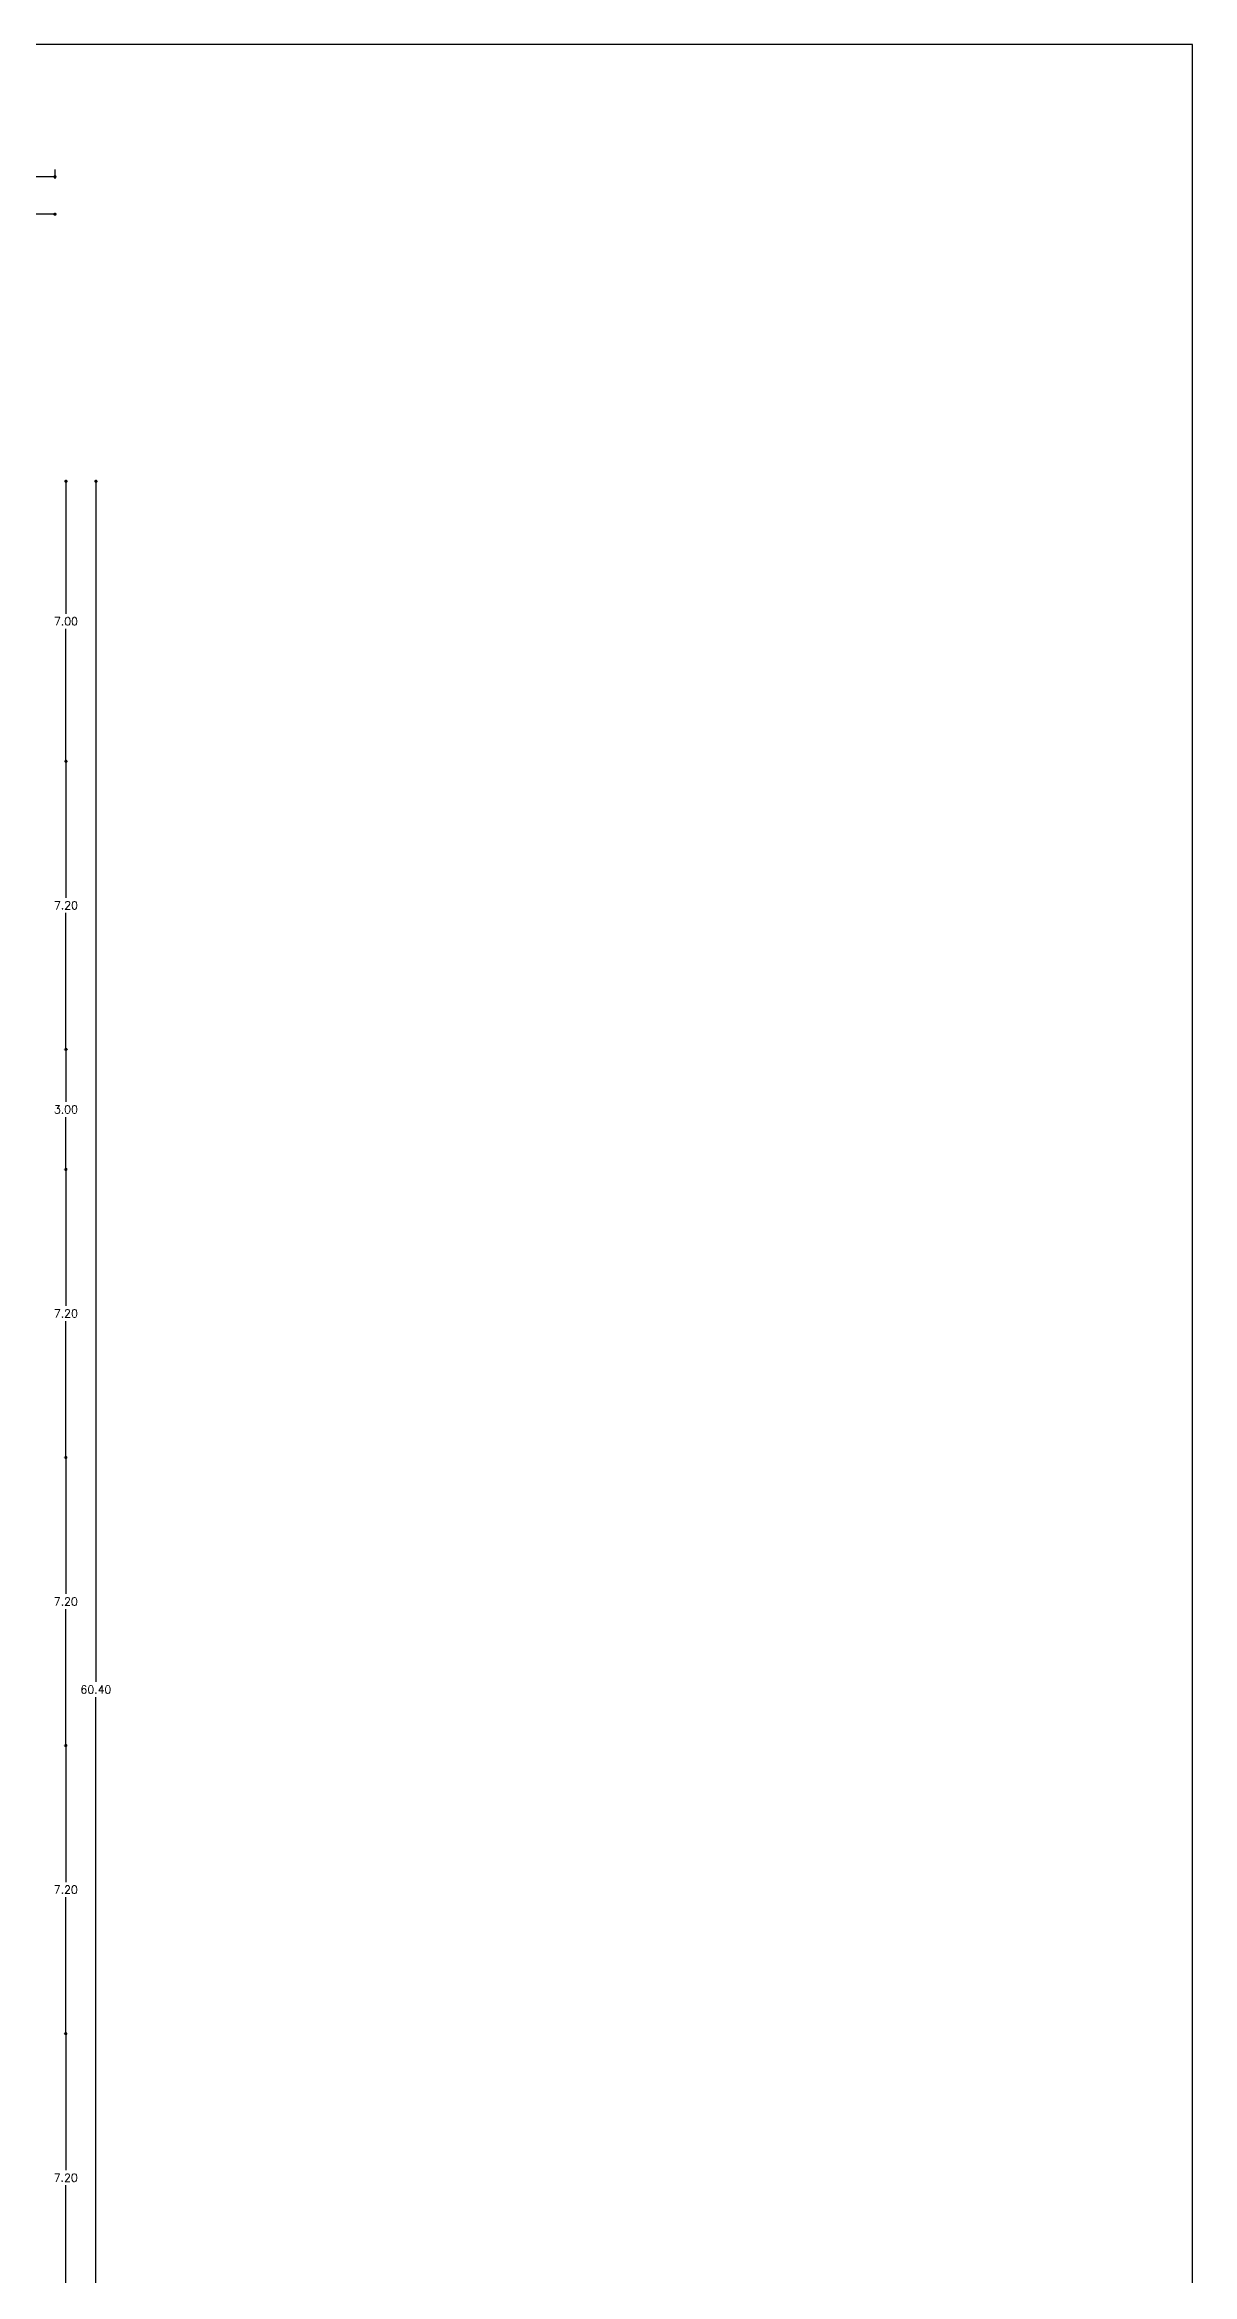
# Model space of a CAD drawing. Extents: x 0 to 130, y 0 to 88.
# Drawn here: x 101.3 to 130, y 32.1 to 87.8 of the extents above; entities that cross this region are included whole.
import ezdxf

# ---------------------------------------------------------------- set-up
doc = ezdxf.new("R2010")
doc.units = 0
doc.header["$MEASUREMENT"] = 0
doc.layers.get('0').update_dxf_attribs({"color": 2, "linetype": 'CONTINUOUS'})
doc.layers.get('DEFPOINTS').update_dxf_attribs({"linetype": 'CONTINUOUS'})
doc.layers.add('COTAS', color=1, linetype='CONTINUOUS')
doc.layers.add('PIE', color=1, linetype='CONTINUOUS')
doc.styles.add('ROMANS', font='romans.shx', dxfattribs={"height": 0.2})
doc.dimstyles.new('COTA', dxfattribs={"dimtxt": 0.2, "dimasz": 0.08, "dimexe": 0.05, "dimexo": 0.05, "dimgap": 0.09, "dimtad": 0, "dimtih": 1, "dimtoh": 1, "dimzin": 0, "dimdsep": 46, "dimtxsty": 'ROMANS', "dimblk": 'DOT', "dimblk1": 'DOT', "dimblk2": 'DOT', "dimsah": 1, "dimcen": 0.09, "dimclrt": 2, "dimadec": 0, "dimazin": 0, "dimtfac": 1, "dimtix": 1, "dimtofl": 0, "dimtmove": 2, "dimatfit": 3, "dimldrblk": 'DOT', "dimfxl": 1, "dimtolj": 1, "dimtzin": 0, "dimarcsym": 0})

# ---------------------------------------------------------------- blocks, each defined once
blk = doc.blocks.new('DOT')
at = {"color": 0, "linetype": 'ByBlock'}
blk.add_line((-0.5, 0), (-1, 0), dxfattribs=at)
blk.add_lwpolyline([(-0.25, 0, 0.5, 0.5, 1), (0.25, 0, 0.5, 0.5, 1)], format="xyseb", close=True, dxfattribs=at)
blk = doc.blocks.new('*D78')
at = {"layer": 'COTAS', "color": 0, "lineweight": -2, "transparency": 16777216}
for p, q in [((101.789, 59.698), (101.789, 59.698)), ((101.839, 59.618), (101.839, 56.288)), ((101.839, 52.578), (101.839, 55.908)), ((101.789, 52.498), (101.789, 52.498))]:
    blk.add_line(p, q, dxfattribs=at)
at = {"layer": 'DEFPOINTS', "color": 0, "transparency": 16777216}
for p in [(101.839, 59.698), (101.839, 52.498), (101.839, 52.498)]:
    blk.add_point(p, dxfattribs=at)
at = {"layer": 'COTAS', "color": 0, "lineweight": -2, "transparency": 16777216, "xscale": 0.08, "yscale": 0.08, "zscale": 0.08}
for p, rotation in [((101.839, 59.698), 90), ((101.839, 52.498), 270)]:
    blk.add_blockref('DOT', p, dxfattribs=dict(at, rotation=rotation))
at = {"layer": 'COTAS', "color": 2, "transparency": 16777216, "insert": (101.839, 56.098), "char_height": 0.2, "attachment_point": 5, "style": 'ROMANS'}
blk.add_mtext('\\A1;7.20', dxfattribs=at)
blk = doc.blocks.new('_DOT')
at = {"color": 0, "linetype": 'ByBlock'}
blk.add_line((-0.5, 0), (-1, 0), dxfattribs=at)
at = {"color": 0, "linetype": 'ByBlock', "const_width": 0.5}
blk.add_lwpolyline([(-0.25, 0, 1), (0.25, 0, 1)], format="xyb", close=True, dxfattribs=at)
blk = doc.blocks.new('*D85')
at = {"layer": 'COTAS', "color": 0, "lineweight": -2, "transparency": 16777216}
for p, q in [((101.787, 45.298), (101.786, 45.298)), ((101.836, 45.218), (101.836, 41.888)), ((101.836, 38.178), (101.836, 41.508)), ((101.787, 38.098), (101.786, 38.098))]:
    blk.add_line(p, q, dxfattribs=at)
at = {"layer": 'DEFPOINTS', "color": 0, "transparency": 16777216}
for p in [(101.837, 45.298), (101.836, 38.098), (101.837, 38.098)]:
    blk.add_point(p, dxfattribs=at)
at = {"layer": 'COTAS', "color": 0, "lineweight": -2, "transparency": 16777216, "xscale": 0.08, "yscale": 0.08, "zscale": 0.08}
for p, rotation in [((101.836, 45.298), 90), ((101.836, 38.098), 270)]:
    blk.add_blockref('DOT', p, dxfattribs=dict(at, rotation=rotation))
at = {"layer": 'COTAS', "color": 2, "transparency": 16777216, "insert": (101.836, 41.698), "char_height": 0.2, "attachment_point": 5, "style": 'ROMANS'}
blk.add_mtext('\\A1;7.20', dxfattribs=at)
blk = doc.blocks.new('*D86')
at = {"layer": 'COTAS', "color": 0, "lineweight": -2, "transparency": 16777216}
for p, q in [((101.786, 38.098), (101.785, 38.098)), ((101.835, 38.018), (101.835, 34.688)), ((101.835, 30.978), (101.835, 34.308)), ((101.786, 30.898), (101.785, 30.898))]:
    blk.add_line(p, q, dxfattribs=at)
at = {"layer": 'DEFPOINTS', "color": 0, "transparency": 16777216}
for p in [(101.836, 38.098), (101.835, 30.898), (101.836, 30.898)]:
    blk.add_point(p, dxfattribs=at)
at = {"layer": 'COTAS', "color": 0, "lineweight": -2, "transparency": 16777216, "xscale": 0.08, "yscale": 0.08, "zscale": 0.08}
for p, rotation in [((101.835, 38.098), 90), ((101.835, 30.898), 270)]:
    blk.add_blockref('DOT', p, dxfattribs=dict(at, rotation=rotation))
at = {"layer": 'COTAS', "color": 2, "transparency": 16777216, "insert": (101.835, 34.498), "char_height": 0.2, "attachment_point": 5, "style": 'ROMANS'}
blk.add_mtext('\\A1;7.20', dxfattribs=at)
blk = doc.blocks.new('*D87')
at = {"layer": 'COTAS', "color": 0, "lineweight": -2, "transparency": 16777216}
for p, q in [((101.789, 52.498), (101.787, 52.498)), ((101.837, 52.418), (101.837, 49.088)), ((101.837, 45.378), (101.837, 48.708)), ((101.789, 45.298), (101.787, 45.298))]:
    blk.add_line(p, q, dxfattribs=at)
at = {"layer": 'DEFPOINTS', "color": 0, "transparency": 16777216}
for p in [(101.839, 52.498), (101.837, 45.298), (101.839, 45.298)]:
    blk.add_point(p, dxfattribs=at)
at = {"layer": 'COTAS', "color": 0, "lineweight": -2, "transparency": 16777216, "xscale": 0.08, "yscale": 0.08, "zscale": 0.08}
for p, rotation in [((101.837, 52.498), 90), ((101.837, 45.298), 270)]:
    blk.add_blockref('DOT', p, dxfattribs=dict(at, rotation=rotation))
at = {"layer": 'COTAS', "color": 2, "transparency": 16777216, "insert": (101.837, 48.898), "char_height": 0.2, "attachment_point": 5, "style": 'ROMANS'}
blk.add_mtext('\\A1;7.20', dxfattribs=at)
blk = doc.blocks.new('*D93')
at = {"layer": 'COTAS', "color": 0, "lineweight": -2, "transparency": 16777216}
for p, q in [((101.841, 69.818), (101.841, 66.488)), ((101.89, 69.898), (101.891, 69.898)), ((101.841, 62.778), (101.841, 66.108)), ((101.89, 62.698), (101.891, 62.698))]:
    blk.add_line(p, q, dxfattribs=at)
at = {"layer": 'DEFPOINTS', "color": 0, "transparency": 16777216}
for p in [(101.84, 69.898), (101.84, 62.698), (101.841, 62.698)]:
    blk.add_point(p, dxfattribs=at)
at = {"layer": 'COTAS', "color": 0, "lineweight": -2, "transparency": 16777216, "xscale": 0.08, "yscale": 0.08, "zscale": 0.08}
for p, rotation in [((101.841, 69.898), 90), ((101.841, 62.698), 270)]:
    blk.add_blockref('DOT', p, dxfattribs=dict(at, rotation=rotation))
at = {"layer": 'COTAS', "color": 2, "transparency": 16777216, "insert": (101.841, 66.298), "char_height": 0.2, "attachment_point": 5, "style": 'ROMANS'}
blk.add_mtext('\\A1;7.20', dxfattribs=at)
blk = doc.blocks.new('*D94')
at = {"layer": 'COTAS', "color": 0, "lineweight": -2, "transparency": 16777216}
for p, q in [((101.791, 62.698), (101.789, 62.698)), ((101.839, 62.618), (101.839, 61.388)), ((101.839, 59.778), (101.839, 61.008)), ((101.791, 59.698), (101.789, 59.698))]:
    blk.add_line(p, q, dxfattribs=at)
at = {"layer": 'DEFPOINTS', "color": 0, "transparency": 16777216}
for p in [(101.841, 62.698), (101.839, 59.698), (101.841, 59.698)]:
    blk.add_point(p, dxfattribs=at)
at = {"layer": 'COTAS', "color": 0, "lineweight": -2, "transparency": 16777216, "xscale": 0.08, "yscale": 0.08, "zscale": 0.08}
for p, rotation in [((101.839, 62.698), 90), ((101.839, 59.698), 270)]:
    blk.add_blockref('DOT', p, dxfattribs=dict(at, rotation=rotation))
at = {"layer": 'COTAS', "color": 2, "transparency": 16777216, "insert": (101.839, 61.198), "char_height": 0.2, "attachment_point": 5, "style": 'ROMANS'}
blk.add_mtext('\\A1;3.00', dxfattribs=at)
blk = doc.blocks.new('*D96')
at = {"layer": 'COTAS', "color": 0, "lineweight": -2, "transparency": 16777216}
for p, q in [((68.016, 84.688), (68.016, 84.458)), ((68.096, 84.508), (84.301, 84.508)), ((101.486, 84.508), (85.281, 84.508)), ((101.566, 84.688), (101.566, 84.458))]:
    blk.add_line(p, q, dxfattribs=at)
at = {"layer": 'DEFPOINTS', "color": 0, "transparency": 16777216}
for p in [(68.016, 84.738), (101.566, 84.738), (101.566, 84.508)]:
    blk.add_point(p, dxfattribs=at)
at = {"layer": 'COTAS', "color": 0, "lineweight": -2, "transparency": 16777216, "xscale": 0.08, "yscale": 0.08, "zscale": 0.08, "rotation": 180}
blk.add_blockref('DOT', (68.016, 84.508), dxfattribs=at)
at = {"layer": 'COTAS', "color": 0, "lineweight": -2, "transparency": 16777216, "xscale": 0.08, "yscale": 0.08, "zscale": 0.08}
blk.add_blockref('DOT', (101.566, 84.508), dxfattribs=at)
at = {"layer": 'COTAS', "color": 2, "transparency": 16777216, "insert": (84.791, 84.508), "char_height": 0.2, "attachment_point": 5, "style": 'ROMANS'}
blk.add_mtext('\\A1;33.55', dxfattribs=at)
blk = doc.blocks.new('*D102')
at = {"layer": 'COTAS', "color": 0, "lineweight": -2, "transparency": 16777216}
for p, q in [((98.046, 83.572), (99.371, 83.572)), ((101.486, 83.572), (100.16, 83.572))]:
    blk.add_line(p, q, dxfattribs=at)
at = {"layer": 'DEFPOINTS', "color": 0, "transparency": 16777216}
for p in [(97.966, 83.572), (101.566, 83.572), (101.566, 83.572)]:
    blk.add_point(p, dxfattribs=at)
at = {"layer": 'COTAS', "color": 0, "lineweight": -2, "transparency": 16777216, "xscale": 0.08, "yscale": 0.08, "zscale": 0.08, "rotation": 180}
blk.add_blockref('DOT', (97.966, 83.572), dxfattribs=at)
at = {"layer": 'COTAS', "color": 0, "lineweight": -2, "transparency": 16777216, "xscale": 0.08, "yscale": 0.08, "zscale": 0.08}
blk.add_blockref('DOT', (101.566, 83.572), dxfattribs=at)
at = {"layer": 'COTAS', "color": 2, "transparency": 16777216, "insert": (99.766, 83.572), "char_height": 0.2, "attachment_point": 5, "style": 'ROMANS'}
blk.add_mtext('\\A1;3.60', dxfattribs=at)
blk = doc.blocks.new('*D115')
at = {"layer": 'COTAS', "color": 0, "lineweight": -2, "transparency": 16777216}
for p, q in [((101.841, 76.818), (101.841, 73.588)), ((101.89, 76.898), (101.891, 76.898)), ((101.841, 69.978), (101.841, 73.208)), ((101.89, 69.898), (101.891, 69.898))]:
    blk.add_line(p, q, dxfattribs=at)
at = {"layer": 'DEFPOINTS', "color": 0, "transparency": 16777216}
for p in [(101.84, 76.898), (101.84, 69.898), (101.841, 69.898)]:
    blk.add_point(p, dxfattribs=at)
at = {"layer": 'COTAS', "color": 0, "lineweight": -2, "transparency": 16777216, "xscale": 0.08, "yscale": 0.08, "zscale": 0.08}
for p, rotation in [((101.841, 76.898), 90), ((101.841, 69.898), 270)]:
    blk.add_blockref('DOT', p, dxfattribs=dict(at, rotation=rotation))
at = {"layer": 'COTAS', "color": 2, "transparency": 16777216, "insert": (101.841, 73.398), "char_height": 0.2, "attachment_point": 5, "style": 'ROMANS'}
blk.add_mtext('\\A1;7.00', dxfattribs=at)
blk = doc.blocks.new('*D116')
at = {"layer": 'COTAS', "color": 0, "lineweight": -2, "transparency": 16777216}
for p, q in [((102.59, 76.818), (102.59, 46.888)), ((102.639, 76.898), (102.64, 76.898)), ((102.59, 16.578), (102.59, 46.508)), ((102.639, 16.498), (102.64, 16.498))]:
    blk.add_line(p, q, dxfattribs=at)
at = {"layer": 'DEFPOINTS', "color": 0, "transparency": 16777216}
for p in [(102.589, 76.898), (102.589, 16.498), (102.59, 16.498)]:
    blk.add_point(p, dxfattribs=at)
at = {"layer": 'COTAS', "color": 0, "lineweight": -2, "transparency": 16777216, "xscale": 0.08, "yscale": 0.08, "zscale": 0.08}
for p, rotation in [((102.59, 76.898), 90), ((102.59, 16.498), 270)]:
    blk.add_blockref('DOT', p, dxfattribs=dict(at, rotation=rotation))
at = {"layer": 'COTAS', "color": 2, "transparency": 16777216, "insert": (102.59, 46.698), "char_height": 0.2, "attachment_point": 5, "style": 'ROMANS'}
blk.add_mtext('\\A1;60.40', dxfattribs=at)

msp = doc.modelspace()

# ---------------------------------------------------------------- linework, layer by layer
at = {"layer": 'PIE', "color": 253}
msp.add_lwpolyline([(0, 0), (130, 0), (130, 87.811), (0, 87.811)], close=True, dxfattribs=at)

# ---------------------------------------------------------------- dimensions: what is measured, and where the dimension line sits
at = {"layer": 'COTAS', "color": 253}
for base, p1, p2, picture, middle in [((101.566, 84.508), (68.016, 84.738), (101.566, 84.738), '*D96', (84.791, 84.508)), ((101.566, 83.572), (97.966, 83.572), (101.566, 83.572), '*D102', (99.766, 83.572))]:
    dim = msp.add_linear_dim(base=base, p1=p1, p2=p2, dimstyle='COTA', dxfattribs=at)
    dim.commit()
    dim.dimension.update_dxf_attribs({"geometry": picture, "text_midpoint": middle})
for p1, p2, picture, middle in [((101.84, 76.898), (101.84, 69.898), '*D115', (101.841, 73.398)), ((102.589, 76.898), (102.589, 16.498), '*D116', (102.59, 46.698)), ((101.84, 69.898), (101.84, 62.698), '*D93', (101.841, 66.298))]:
    dim = msp.add_aligned_dim(p1=p1, p2=p2, distance=0.001, dimstyle='COTA', dxfattribs=at)
    dim.commit()
    dim.dimension.update_dxf_attribs({"geometry": picture, "text_midpoint": middle})
for base, p1, p2, picture, middle in [((101.839, 59.698), (101.841, 62.698), (101.841, 59.698), '*D94', (101.839, 61.198)), ((101.839, 52.498), (101.839, 59.698), (101.839, 52.498), '*D78', (101.839, 56.098)), ((101.837, 45.298), (101.839, 52.498), (101.839, 45.298), '*D87', (101.837, 48.898)), ((101.836, 38.098), (101.837, 45.298), (101.837, 38.098), '*D85', (101.836, 41.698)), ((101.835, 30.898), (101.836, 38.098), (101.836, 30.898), '*D86', (101.835, 34.498))]:
    dim = msp.add_linear_dim(base=base, p1=p1, p2=p2, angle=90, dimstyle='COTA', dxfattribs=at)
    dim.commit()
    dim.dimension.update_dxf_attribs({"geometry": picture, "text_midpoint": middle})

doc.saveas('drawing.dxf')
